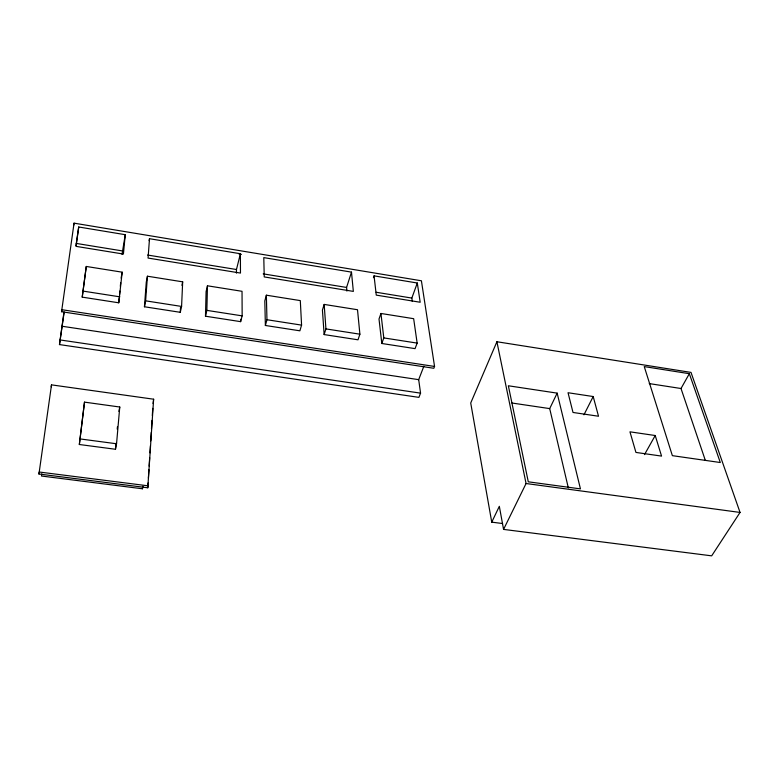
<?xml version="1.0" encoding="UTF-8"?>
<svg xmlns="http://www.w3.org/2000/svg" width="779" height="779" viewBox="0 0 779 779"><rect width="100%" height="100%" fill="white"/><g stroke="black" fill="none" stroke-linecap="round" stroke-linejoin="round"><path stroke-width="1.17" d="M205.481 316.216L206.094 291.599L207.457 285.796L242.035 291.307L242.152 315.865L240.643 321.649L205.481 316.216L206.873 310.373L207.457 285.796M181.585 306.439L182.675 281.842L147.435 276.214L146.277 282.115L144.446 306.77L180.28 312.311L181.585 306.439L145.624 300.84L147.435 276.214M180.28 312.311L180.494 307.627M147.796 487.781L153.629 399.208L51.511 384.865L38.95 474.012L147.796 487.781L148.098 482.97M148.4 478.16L148.925 469.737M149.149 466.124L149.675 457.701M149.977 452.881L150.425 445.666M150.727 440.856L151.253 432.433M151.477 428.82L152.002 420.397M152.304 415.577L152.762 408.362M153.054 403.541L153.629 399.208M41.823 473.778L41.491 476.027L142.45 488.774L142.606 486.369M149.5 238.705L148.068 258.063L240.468 273.069L240.399 253.74L149.5 238.705L149.13 240.643M115.467 449.269L116.548 443.767L119.762 407.018L84.502 402.13L79.341 444.507L115.467 449.269L115.983 443.339M117.23 429.112L117.444 426.736M122.03 254.363L125.263 234.693L78.718 226.991L75.943 245.706M118.759 302.797L122.186 272.183L86.274 266.457L82.223 297.14L118.759 302.797L119.206 298.094M119.547 294.569L119.878 291.044M120.326 286.351L120.667 282.826M125.263 234.693L123.413 254.061L76.069 246.368L78.718 226.991M79.341 444.507L84.502 402.13M82.223 297.14L86.274 266.457M423.883 366.198L418.683 379.655L420.563 393.142L418.907 397.368L59.477 344.581L64.17 312.097M59.477 344.581L63.975 312.213M61.551 311.707L74.054 223.154L421.41 280.791L434.555 366.451L433.835 368.282L61.551 311.707L61.853 309.701L434.555 366.451M73.762 225.121L74.054 223.154M51.219 386.842L51.511 384.865M38.95 474.012L39.242 472.025L148.234 485.843M121.115 278.122L122.186 272.183M118.905 411.409L119.762 407.018M144.446 306.77L145.624 300.84M181.906 285.348L182.675 281.842M142.45 488.774L142.966 486.408M236.465 273.147L236.465 269.515L240.399 253.74M266.36 295.192L264.802 300.918L265.376 325.476L299.876 330.812L301.58 325.116L300.304 300.606L266.36 295.192L266.963 319.731L265.376 325.476M324.171 304.414L322.428 310.052L324.142 334.571L357.999 339.81L359.898 334.191L357.503 309.73L324.171 304.414L325.924 328.904L324.142 334.571M346.908 291.073L346.577 287.441L351.485 272.124L263.789 257.615L264.237 276.925L353.345 291.395L351.485 272.124M373.443 277.684L374.056 275.863L417.301 283.011L420.183 302.252L376.267 295.124L374.056 275.863M380.941 313.47L379.013 319.03L381.817 343.49L415.061 348.632L417.145 343.101L413.659 318.689L380.941 313.47L383.794 337.911L381.817 343.49M412.325 301.473L411.838 298.075L417.301 283.011M491.744 522.144L499.329 506.331L503.565 529.399L711.675 555.846L740.05 512.436L691.002 372.401L496.905 341.747L470.72 403.016L491.744 522.144L502.591 523.537M568.319 487.858L549.701 408.605L557.151 393.132L508.356 385.771L528.289 481.812L580.443 488.881L557.151 393.132M503.565 529.399L526.068 483.516L496.905 341.747M583.948 414.798L593.199 396.54L568.037 392.733L573.003 412.461L598.515 416.239L593.199 396.54M705.316 460.331L681.012 388.517L689.337 373.696L644.252 366.588L672.365 455.657L720.302 462.522L689.337 373.696M644.496 454.615L655.217 435.519L629.958 431.829L635.937 452.433L661.556 456.095L655.217 435.519M80.305 438.957L116.548 443.767M526.068 483.516L740.05 512.436M511.959 403.016L549.701 408.605M60.168 339.956L420.563 393.142M62.067 326.255L418.683 379.655M649.248 383.589L681.012 388.517M83.178 291.122L119.839 296.828M206.873 310.373L242.152 315.865M266.963 319.731L301.58 325.116M325.924 328.904L359.898 334.191M383.794 337.911L417.145 343.101M76.254 243.418L122.371 250.926M147.591 255.035L236.465 269.515M263.214 273.867L346.577 287.441M376.101 292.252L411.838 298.075M239.017 254.003L241.412 254.402M240.633 319.312L240.643 321.649"/></g></svg>
